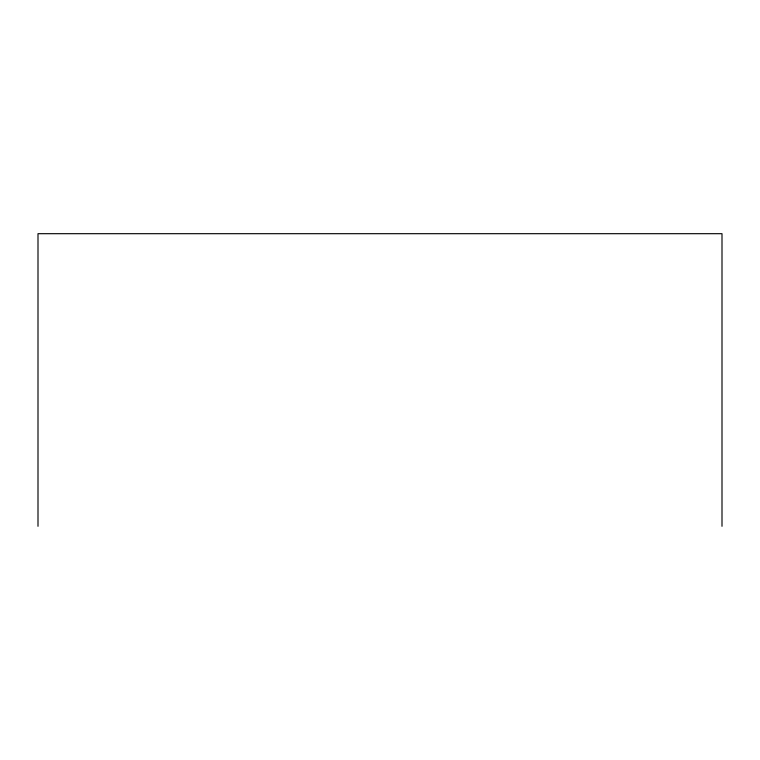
<?xml version="1.0" encoding="UTF-8"?>
<svg xmlns="http://www.w3.org/2000/svg" width="760" height="760" viewBox="0 0 760 760"><rect width="100%" height="100%" fill="white"/><g stroke="black" fill="none" stroke-linecap="round" stroke-linejoin="round"><path stroke-width="1.14" d="M722 526.309L722 233.69L38 233.69L38 526.309"/></g></svg>
